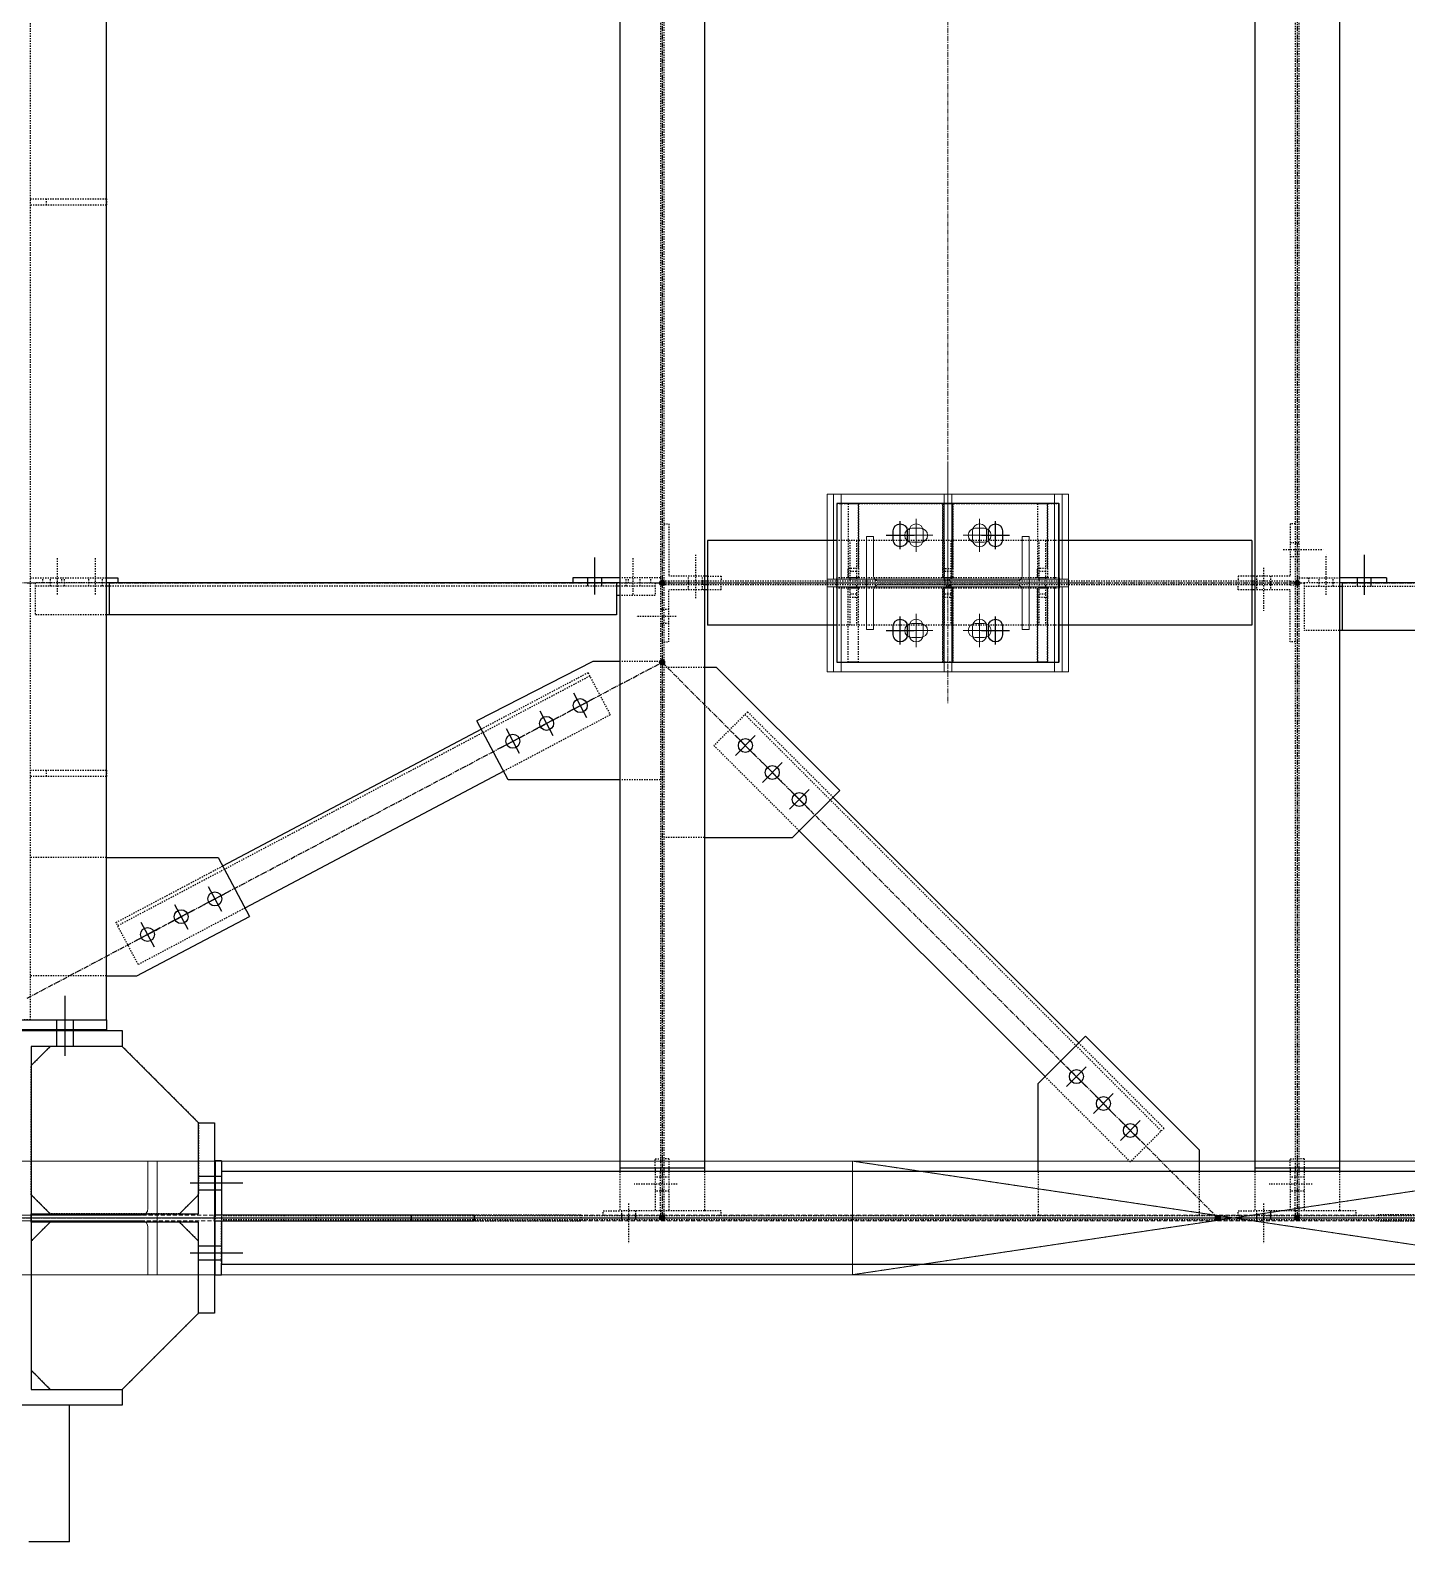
# Model space of a CAD drawing. Header units: millimetres. Extents: x -1319 to 21258, y 10038 to 27532.
# Drawn here: x 14232 to 16399, y 12972 to 15352 of the extents above; entities that cross this region are included whole.
import ezdxf

# ---------------------------------------------------------------- set-up
doc = ezdxf.new("R2010")
doc.units = ezdxf.units.MM
for name, pattern in [('CENTER', [12.7, 7.9375, -1.5875, 1.5875, -1.5875]), ('CENTER2', [1.125, 0.75, -0.125, 0.125, -0.125]), ('DXK_LINE_DOT2', [3.9198, 1.9599, -1.9599]), ('DXK_LINE_DOT5', [7.8785, 2.979, -0.9799, 0.9799, -0.9799, 0.9799, -0.9799]), ('HIDDEN', [9.525, 6.35, -3.175])]:
    doc.linetypes.add(name, pattern=pattern)
for name, color, linetype in [('1', 7, 'Continuous'), ('2', 7, 'Continuous'), ('4', 7, 'Continuous')]:
    doc.layers.add(name, color=color, linetype=linetype)
for name, color, linetype, lineweight in [('CEN', 1, 'CENTER', 9), ('CENETR LINE', 1, 'CENTER2', 9), ('handrail', 11, 'FENCELINE1', 9), ('HIDDEN', 3, 'HIDDEN', 9), ('MAIN OBJECT', 2, 'Continuous', 18), ('OBJECT', 2, 'Continuous', 18), ('STR25', 30, 'Continuous', 5)]:
    doc.layers.add(name, color=color, linetype=linetype, lineweight=lineweight)
doc.linetypes.add('FENCELINE1', pattern='A,0.25,-0.1,[133,ltypeshp.shx,S=0.1,R=0,X=-0.1,Y=0],-0.1,1', length=1.45)

# ---------------------------------------------------------------- blocks, each defined once
blk = doc.blocks.new('A$Cfeb8c868')
at = {"layer": '4', "linetype": 'Continuous'}
for points in [[(9500, -9004, -1), (9500, -8996, -1)], [(9500, -9004, -1), (9500, -8996, -1)], [(10500, -9004, -1), (10500, -8996, -1)], [(10500, -9004, -1), (10500, -8996, -1)], [(9500, -9129, -1), (9500, -9121, -1)], [(9500, -9129, -1), (9500, -9121, -1)], [(9500, -10004, -1), (9500, -9996, -1)], [(10375, -10004, -1), (10375, -9996, -1)], [(10500, -10004, -1), (10500, -9996, -1)]]:
    blk.add_hatch(color=4, dxfattribs=at).paths.add_polyline_path(points)
at = {"layer": '1', "color": 4, "linetype": 'DXK_LINE_DOT2'}
for p, q in [((8505, -3285.3), (8505, -9688)), ((8625, -8395), (8625, -7405)), ((9497.2, -7601.3), (9497.2, -9123.9)), ((10497.1, -7601.3), (10497.1, -9921.8)), ((10502.9, -7601.3), (10502.9, -9921.8)), ((9502.8, -7677.8), (9502.8, -9921.8)), ((8505, -8395), (8625, -8395)), ((8530, -8395), (8530, -8405)), ((8625, -8395), (8625, -8405)), ((8625, -8405), (8505, -8405)), ((8625, -9295), (8625, -8405)), ((9774.9, -8875), (9774.9, -9125)), ((9774.9, -8875), (10124.9, -8875)), ((9793, -8875), (9793, -8977)), ((9793, -8875), (9793, -8977)), ((9793, -8875), (9809, -8875)), ((9809, -8875), (9809, -8977)), ((9809, -8875), (9809, -8875)), ((9809, -8977), (9809, -8875)), ((9941.9, -8875), (9942, -8875)), ((9941.9, -8875), (9941.9, -8977.1)), ((9941.9, -8875), (9942, -8875)), ((9942, -8977.1), (9942, -8875)), ((9942, -8875), (9958, -8875)), ((9957.9, -8875), (9958, -8875)), ((9957.9, -8977.1), (9957.9, -8875)), ((9958, -8875), (9958, -8977.1)), ((10091, -8875), (10091, -8977)), ((10091, -8875), (10091, -8977)), ((10091, -8875), (10107, -8875)), ((10107, -8875), (10107, -8977)), ((10107, -8875), (10107, -8875)), ((10107, -8977), (10107, -8875)), ((10124.9, -8875), (10124.9, -9125)), ((9502.8, -8907.2), (9510.8, -8907.2)), ((9510.8, -8907.2), (9510.8, -8989.2)), ((10497.1, -8907.2), (10489.1, -8907.2)), ((10489.1, -8907.2), (10489.1, -8989.2)), ((10124.9, -8933.4), (9774.9, -8933.4)), ((9795.9, -8997.2), (9795.9, -8933.4)), ((9805.9, -8933.4), (9805.9, -8997.2)), ((9944.9, -8997.2), (9944.9, -8933.4)), ((9954.9, -8933.4), (9954.9, -8997.2)), ((10093.9, -8997.2), (10093.9, -8933.4)), ((10103.9, -8933.4), (10103.9, -8997.2)), ((10478, -8947.2), (10541, -8947.2)), ((10489.1, -8936.2), (10497.1, -8936.2)), ((10497.1, -8936.2), (10502.9, -8936.2)), ((8548, -9018), (8548, -8960)), ((8608, -9018), (8608, -8960)), ((9454.2, -9018), (9454.2, -8960)), ((9552.9, -9023.9), (9552.9, -8955.9)), ((10489.1, -8958.2), (10497.1, -8958.2)), ((10497.1, -8958.2), (10502.9, -8958.2)), ((10545.8, -9018.7), (10545.8, -8955.7)), ((8505, -8992), (8625, -8992)), ((8525, -9000), (8525, -8992)), ((8537, -9000), (8537, -8992)), ((8555, -9000), (8555, -8992)), ((8559, -9000), (8559, -8992)), ((8597, -9000), (8597, -8992)), ((8619, -9000), (8619, -8992)), ((9497.2, -8992), (9433.4, -8992)), ((9443.2, -9000), (9443.2, -8992)), ((9447.2, -9000), (9447.2, -8992)), ((9465.2, -9000), (9465.2, -8992)), ((9482.2, -9000), (9482.2, -8992)), ((9497.2, -8992), (9497.2, -9000)), ((9510.8, -8997.2), (9502.8, -8997.2)), ((9566.6, -8989.2), (9510.8, -8989.2)), ((9510.8, -8997.2), (9510.8, -9002.9)), ((9566.6, -8997.2), (9510.8, -8997.2)), ((9541.8, -8997.2), (9541.8, -8989.2)), ((9541.8, -9002.9), (9541.8, -8997.2)), ((9563.8, -8997.2), (9563.8, -8989.2)), ((9563.8, -9002.9), (9563.8, -8997.2)), ((9571.6, -8997.2), (9566.6, -8997.2)), ((9571.6, -8989.2), (9592.9, -8989.2)), ((10428.4, -8997.2), (9571.6, -8997.2)), ((9592.9, -8989.2), (9592.9, -8997.2)), ((9775, -9008), (9775, -8992)), ((9775, -9008), (9775, -8992)), ((9775, -8992), (9775, -8992)), ((10124.9, -8992), (9775, -8992)), ((9793, -8992), (9793, -8977)), ((9793, -8977), (9793, -8992)), ((9793, -8977), (9809, -8977)), ((9793, -8977), (9793, -8977)), ((9793, -8992), (9793, -8992)), ((9809, -8992), (9793, -8992)), ((9805.9, -8982.2), (9795.9, -8982.2)), ((9809, -8977), (9809, -8992)), ((9809, -8977), (9809, -8992)), ((9941.9, -8977.1), (9941.9, -8992.1)), ((9941.9, -8977.1), (9942, -8977.1)), ((9941.9, -8992.1), (9942, -8992.1)), ((9958, -8992.1), (9941.9, -8992.1)), ((9942, -8992.1), (9942, -8977.1)), ((9942, -8977.1), (9958, -8977.1)), ((9954.9, -8982.2), (9944.9, -8982.2)), ((9957.9, -8977.1), (9957.9, -8992.1)), ((9958, -8977.1), (9958, -8992.1)), ((10091, -8992), (10091, -8977)), ((10091, -8977), (10091, -8992)), ((10091, -8977), (10107, -8977)), ((10091, -8977), (10091, -8977)), ((10091, -8992), (10091, -8992)), ((10107, -8992), (10091, -8992)), ((10103.9, -8982.2), (10093.9, -8982.2)), ((10107, -8977), (10107, -8992)), ((10107, -8977), (10107, -8992)), ((10125, -9008), (10125, -8992)), ((10407.1, -8989.2), (10407.1, -8997.2)), ((10428.4, -8989.2), (10407.1, -8989.2)), ((10428.4, -8997.2), (10433.4, -8997.2)), ((10489.1, -8989.2), (10433.4, -8989.2)), ((10489.1, -8997.2), (10433.4, -8997.2)), ((10436.1, -8989.2), (10436.1, -8997.2)), ((10436.1, -8997.2), (10436.1, -9002.9)), ((10447.1, -8976.2), (10447.1, -9044.2)), ((10458.1, -8989.2), (10458.1, -8997.2)), ((10458.1, -8997.2), (10458.1, -9002.9)), ((10489.1, -8997.2), (10489.1, -9002.9)), ((10489.1, -8997.2), (10497.1, -8997.2)), ((10502.9, -8992), (10566.6, -8992)), ((10517.9, -8992), (10517.9, -9000)), ((10534.8, -9000), (10534.8, -8992)), ((10556.8, -9000), (10556.8, -8992)), ((10566.6, -8992), (10566.6, -9000)), ((8513, -9000), (8513, -9050)), ((8630, -9000), (8513, -9000)), ((8625, -9005), (8513, -9005)), ((8537, -9005), (8537, -9000)), ((8559, -9005), (8559, -9000)), ((8597, -9005), (8597, -9000)), ((8619, -9005), (8619, -9000)), ((9428.4, -9005), (8630, -9005)), ((9428.4, -9000), (9489.1, -9000)), ((9489.1, -9005), (9433.4, -9005)), ((9489.1, -9020), (9433.4, -9020)), ((9443.2, -9005), (9443.2, -9000)), ((9465.2, -9005), (9465.2, -9000)), ((9489.1, -9000), (9489.1, -9020)), ((9510.8, -9002.9), (9502.8, -9002.9)), ((9566.6, -9002.9), (9510.8, -9002.9)), ((9510.8, -9092.9), (9510.8, -9010.9)), ((9566.6, -9010.9), (9510.8, -9010.9)), ((9541.8, -9010.9), (9541.8, -9002.9)), ((9563.8, -9010.9), (9563.8, -9002.9)), ((9571.6, -9002.9), (9566.6, -9002.9)), ((10428.4, -9002.9), (9571.6, -9002.9)), ((9592.9, -9010.9), (9571.6, -9010.9)), ((9592.9, -9010.9), (9592.9, -9002.9)), ((9775, -9008), (9775, -9008)), ((10124.9, -9008), (9775, -9008)), ((9809, -9008), (9793, -9008)), ((9793, -9023), (9793, -9008)), ((9793, -9023), (9793, -9008)), ((9795.9, -9066.6), (9795.9, -9002.9)), ((9805.9, -9017.9), (9795.9, -9017.9)), ((9805.9, -9002.9), (9805.9, -9066.6)), ((9809, -9023), (9809, -9008)), ((9809, -9023), (9809, -9008)), ((9809, -9008), (9809, -9008)), ((9958, -9008), (9941.9, -9008)), ((9941.9, -9008), (9941.9, -9023)), ((9942, -9023), (9942, -9008)), ((9944.9, -9066.6), (9944.9, -9002.9)), ((9954.9, -9017.9), (9944.9, -9017.9)), ((9954.9, -9002.9), (9954.9, -9066.6)), ((9957.9, -9023), (9957.9, -9008)), ((9957.9, -9008), (9958, -9008)), ((9958, -9008), (9958, -9023)), ((10107, -9008), (10091, -9008)), ((10091, -9023), (10091, -9008)), ((10091, -9008), (10091, -9023)), ((10093.9, -9066.6), (10093.9, -9002.9)), ((10103.9, -9017.9), (10093.9, -9017.9)), ((10103.9, -9002.9), (10103.9, -9066.6)), ((10107, -9008), (10107, -9023)), ((10107, -9023), (10107, -9008)), ((10107, -9008), (10107, -9008)), ((10407.1, -9010.9), (10407.1, -9002.9)), ((10428.4, -9010.9), (10407.1, -9010.9)), ((10428.4, -9002.9), (10433.4, -9002.9)), ((10489.1, -9002.9), (10433.4, -9002.9)), ((10489.1, -9010.9), (10433.4, -9010.9)), ((10436.1, -9002.9), (10436.1, -9010.9)), ((10458.1, -9002.9), (10458.1, -9010.9)), ((10489.1, -9002.9), (10497.1, -9002.9)), ((10489.1, -9092.9), (10489.1, -9010.9)), ((10510.8, -9000), (10510.8, -9075)), ((10571.6, -9000), (10510.8, -9000)), ((10566.6, -9005.7), (10510.8, -9005.7)), ((10534.8, -9005.7), (10534.8, -9000)), ((10556.8, -9005.7), (10556.8, -9000)), ((11400, -9005.7), (10571.6, -9005.7)), ((9502.8, -9041.9), (9497.2, -9041.9)), ((9510.8, -9041.9), (9502.8, -9041.9)), ((9809, -9023), (9793, -9023)), ((9793, -9125), (9793, -9023)), ((9793, -9023), (9793, -9023)), ((9793, -9125), (9793, -9023)), ((9809, -9125), (9809, -9023)), ((9809, -9125), (9809, -9023)), ((9942, -9023), (9941.9, -9023)), ((9941.9, -9023), (9941.9, -9125)), ((9958, -9023), (9942, -9023)), ((9942, -9125), (9942, -9023)), ((9957.9, -9125), (9957.9, -9023)), ((9958, -9023), (9958, -9125)), ((10107, -9023), (10091, -9023)), ((10091, -9125), (10091, -9023)), ((10091, -9023), (10091, -9023)), ((10091, -9023), (10091, -9125)), ((10107, -9023), (10107, -9125)), ((10107, -9125), (10107, -9023)), ((8625, -9050), (8513, -9050)), ((9522, -9052.9), (9459, -9052.9)), ((9502.8, -9063.9), (9497.2, -9063.9)), ((9510.8, -9063.9), (9502.8, -9063.9)), ((10124.9, -9066.6), (9774.9, -9066.6)), ((9502.8, -9092.9), (9510.8, -9092.9)), ((10497.1, -9092.9), (10489.1, -9092.9)), ((10566.6, -9075), (10510.8, -9075)), ((9497.2, -9123.9), (9433.4, -9123.9)), ((9497.2, -9123.9), (9497.2, -9921.8)), ((9566.6, -9133), (9502.8, -9133)), ((9774.9, -9125), (10124.9, -9125)), ((9793, -9125), (9809, -9125)), ((9809, -9125), (9809, -9125)), ((9942, -9125), (9941.9, -9125)), ((9941.9, -9125), (9942, -9125)), ((9958, -9125), (9942, -9125)), ((9957.9, -9125), (9958, -9125)), ((10091, -9125), (10107, -9125)), ((10107, -9125), (10107, -9125)), ((9386.1, -9146.8), (8642.8, -9540)), ((9383.3, -9141.5), (9215.4, -9230.3)), ((9383.3, -9141.5), (9418.4, -9207.8)), ((9418.4, -9207.8), (9250.5, -9296.6)), ((9634.6, -9203.1), (9581.6, -9256.1)), ((10286.1, -9863), (9630.4, -9207.3)), ((9634.6, -9203.1), (9769, -9337.4)), ((9716, -9390.4), (9581.6, -9256.1)), ((8505, -9295), (8625, -9295)), ((8625, -9305), (8505, -9305)), ((8530, -9295), (8530, -9305)), ((8625, -9295), (8625, -9305)), ((8625, -9688), (8625, -9305)), ((9497.2, -9309.9), (9433.4, -9309.9)), ((9566.6, -9401.1), (9502.8, -9401.1)), ((8625, -9432.6), (8505, -9432.6)), ((8640, -9534.7), (8807.9, -9445.8)), ((8843, -9512.1), (8675.1, -9601)), ((8675.1, -9601), (8640, -9534.7)), ((8625, -9619), (8505, -9619)), ((8505, -9688), (8495, -9688)), ((8505, -9688), (8625, -9688)), ((8506.5, -9760), (8536.5, -9730)), ((8650, -9730), (8536.5, -9730)), ((8650, -9730), (8770, -9850)), ((10290.3, -9858.8), (10156, -9724.4)), ((8506.5, -9963.5), (8506.5, -9760)), ((10237.3, -9911.8), (10103, -9777.4)), ((8770, -9850), (8770, -9963.5)), ((10290.3, -9858.8), (10237.3, -9911.8)), ((8796, -9910), (8796, -10005)), ((9489.1, -9921.8), (9489.1, -9906.8)), ((9489.1, -9906.8), (9497.2, -9906.8)), ((9497.2, -9921.8), (9497.2, -9926.8)), ((9510.8, -9906.8), (9502.8, -9906.8)), ((9502.8, -9921.8), (9502.8, -9926.8)), ((9510.8, -9906.8), (9510.8, -9921.8)), ((10489.1, -9921.8), (10489.1, -9906.8)), ((10489.1, -9906.8), (10497.1, -9906.8)), ((10497.1, -9921.8), (10497.1, -9926.8)), ((10510.9, -9906.8), (10502.9, -9906.8)), ((10502.9, -9921.8), (10502.9, -9926.8)), ((10510.9, -9906.8), (10510.9, -9921.8)), ((8806, -9926.8), (8806, -10005)), ((9433.4, -9926.8), (9433.4, -9988.8)), ((9523.8, -9946.8), (9455.8, -9946.8)), ((9489.1, -9926.8), (9489.1, -9988.8)), ((9497.2, -9935.8), (9489.1, -9935.8)), ((9497.2, -9988.8), (9497.2, -9926.8)), ((9502.8, -9935.8), (9497.2, -9935.8)), ((9502.8, -9926.8), (9502.8, -9988.8)), ((9510.8, -9935.8), (9502.8, -9935.8)), ((9510.8, -9926.8), (9510.8, -9988.8)), ((9566.6, -9926.8), (9566.6, -9988.8)), ((10092.3, -9926.8), (10092.3, -9996.8)), ((10345.5, -9926.8), (10345.5, -9996.8)), ((10433.4, -9926.8), (10433.4, -9988.8)), ((10523.9, -9946.8), (10455.9, -9946.8)), ((10489.1, -9926.8), (10489.1, -9988.8)), ((10497.1, -9935.8), (10489.1, -9935.8)), ((10497.1, -9988.8), (10497.1, -9926.8)), ((10502.9, -9935.8), (10497.1, -9935.8)), ((10502.9, -9926.8), (10502.9, -9988.8)), ((10510.9, -9935.8), (10502.9, -9935.8)), ((10510.9, -9926.8), (10510.9, -9988.8)), ((10566.6, -9926.8), (10566.6, -9988.8)), ((8536.5, -9993.5), (8506.5, -9963.5)), ((8770, -9963.5), (8740, -9993.5)), ((9497.2, -9957.8), (9489.1, -9957.8)), ((9502.8, -9957.8), (9497.2, -9957.8)), ((9510.8, -9957.8), (9502.8, -9957.8)), ((10497.1, -9957.8), (10489.1, -9957.8)), ((10502.9, -9957.8), (10497.1, -9957.8)), ((10510.9, -9957.8), (10502.9, -9957.8)), ((8740, -9993.5), (8536.5, -9993.5)), ((8795, -10005), (8795, -9995)), ((8795, -9995), (9372.2, -9995)), ((11194, -9996.8), (8806, -9996.8)), ((8905.5, -10005), (8905.5, -9995)), ((8955.5, -9995), (8955.5, -10005)), ((9131.9, -10005), (9131.9, -9995)), ((9372.2, -9995), (9372.2, -10005)), ((9407.2, -9996.8), (9407.2, -9988.8)), ((9407.2, -9988.8), (9433.4, -9988.8)), ((9566.6, -9988.8), (9433.4, -9988.8)), ((9436.2, -9988.8), (9436.2, -9996.8)), ((9436.2, -9996.8), (9436.2, -10003.2)), ((9447.2, -9977.4), (9447.2, -10040.4)), ((9458.2, -9988.8), (9458.2, -9996.8)), ((9458.2, -9996.8), (9458.2, -10003.2)), ((9497.2, -9988.8), (9497.2, -9996.8)), ((9502.8, -9988.8), (9502.8, -9996.8)), ((9592.9, -9988.8), (9566.6, -9988.8)), ((9592.9, -9996.8), (9592.9, -9988.8)), ((10407.1, -9996.8), (10407.1, -9988.8)), ((10407.1, -9988.8), (10433.4, -9988.8)), ((10566.6, -9988.8), (10433.4, -9988.8)), ((10436.1, -9988.8), (10436.1, -9996.8)), ((10436.1, -9996.8), (10436.1, -10003.2)), ((10447.1, -9977.4), (10447.1, -10040.4)), ((10458.1, -9988.8), (10458.1, -9996.8)), ((10458.1, -9996.8), (10458.1, -10003.2)), ((10497.1, -9988.8), (10497.1, -9996.8)), ((10502.9, -9988.8), (10502.9, -9996.8)), ((10592.9, -9988.8), (10566.6, -9988.8)), ((10592.9, -9996.8), (10592.9, -9988.8)), ((11205, -9995), (10627.8, -9995)), ((10627.8, -9995), (10627.8, -10005)), ((8536.5, -10006.5), (8506.5, -10036.5)), ((8740, -10006.5), (8536.5, -10006.5)), ((8770, -10036.5), (8740, -10006.5)), ((9372.2, -10005), (8795, -10005)), ((11194, -10003.2), (8806, -10003.2)), ((8806, -10073.2), (8806, -10005)), ((11205, -10005), (10627.8, -10005)), ((8506.5, -10036.5), (8506.5, -10240)), ((8770, -10150), (8770, -10036.5)), ((8650, -10270), (8770, -10150)), ((8506.5, -10240), (8536.5, -10270)), ((8536.5, -10270), (8650, -10270)), ((8566.6, -10295), (8433.4, -10295))]:
    blk.add_line(p, q, dxfattribs=at)
at = {"layer": '2', "color": 4, "linetype": 'Continuous'}
for p, q in [((8625, -9688), (8625, -3285.3)), ((9433.4, -7672.8), (9433.4, -9926.8)), ((9566.6, -7672.8), (9566.6, -9926.8)), ((10433.4, -7685), (10433.4, -9926.8)), ((10566.6, -7672.8), (10566.6, -9926.8)), ((9774.9, -8875), (9774.9, -9125)), ((10124.9, -8875), (9774.9, -8875)), ((9793, -8875), (9793, -8875)), ((9793, -8875), (9793, -8875)), ((9793, -8875), (9793, -8875)), ((9793, -8875), (9809, -8875)), ((9793, -8875), (9793, -8875)), ((9809, -8875), (9809, -8875)), ((10091, -8875), (10091, -8875)), ((10091, -8875), (10091, -8875)), ((10091, -8875), (10091, -8875)), ((10091, -8875), (10107, -8875)), ((10091, -8875), (10091, -8875)), ((10107, -8875), (10107, -8875)), ((10124.9, -9125), (10124.9, -8875)), ((9852.9, -8925), (9896.9, -8925)), ((9863.9, -8918), (9864.8, -8913.8)), ((9863.9, -8932), (9863.9, -8918)), ((9864.8, -8913.8), (9867.1, -8910.2)), ((9867.1, -8910.2), (9870.7, -8907.9)), ((9870.7, -8907.9), (9874.9, -8907)), ((9874.9, -8947), (9874.9, -8903)), ((9874.9, -8907), (9874.9, -8907)), ((9874.9, -8907), (9879.1, -8907.9)), ((9879.1, -8907.9), (9882.7, -8910.2)), ((9882.7, -8910.2), (9885.1, -8913.8)), ((9885.1, -8913.8), (9885.9, -8918)), ((9885.9, -8918), (9885.9, -8932)), ((10002.9, -8925), (10046.9, -8925)), ((10013.9, -8918), (10014.8, -8913.8)), ((10013.9, -8932), (10013.9, -8918)), ((10014.8, -8913.8), (10017.1, -8910.3)), ((10017.1, -8910.3), (10020.7, -8907.9)), ((10020.7, -8907.9), (10024.9, -8907)), ((10024.9, -8947), (10024.9, -8903)), ((10024.9, -8907), (10024.9, -8907)), ((10024.9, -8907), (10029.1, -8907.9)), ((10029.1, -8907.9), (10032.7, -8910.3)), ((10032.7, -8910.3), (10035.1, -8913.8)), ((10035.1, -8913.8), (10035.9, -8918)), ((10035.9, -8918), (10035.9, -8932)), ((9571.6, -8933.4), (9571.6, -9066.6)), ((9774.9, -8933.4), (9571.6, -8933.4)), ((9864.8, -8936.2), (9863.9, -8932)), ((9867.1, -8939.8), (9864.8, -8936.2)), ((9870.7, -8942.2), (9867.1, -8939.8)), ((9874.9, -8943), (9870.7, -8942.2)), ((9879.1, -8942.2), (9874.9, -8943)), ((9874.9, -8943), (9874.9, -8943)), ((9882.7, -8939.8), (9879.1, -8942.2)), ((9885.1, -8936.2), (9882.7, -8939.8)), ((9885.9, -8932), (9885.1, -8936.2)), ((10014.8, -8936.2), (10013.9, -8932)), ((10017.1, -8939.8), (10014.8, -8936.2)), ((10020.7, -8942.2), (10017.1, -8939.8)), ((10024.9, -8943), (10020.7, -8942.2)), ((10029.1, -8942.2), (10024.9, -8943)), ((10024.9, -8943), (10024.9, -8943)), ((10032.7, -8939.8), (10029.1, -8942.2)), ((10035.1, -8936.2), (10032.7, -8939.8)), ((10035.9, -8932), (10035.1, -8936.2)), ((10428.4, -8933.4), (10124.9, -8933.4)), ((10428.4, -8933.4), (10428.4, -9066.6)), ((9394.2, -9018), (9394.2, -8960)), ((10605.8, -9018.7), (10605.8, -8955.7)), ((8625, -8992), (8643, -8992)), ((8643, -8992), (8643, -9000)), ((9433.4, -8992), (9359.2, -8992)), ((9359.2, -8992), (9359.2, -9000)), ((9383.2, -9000), (9383.2, -8992)), ((9405.2, -9000), (9405.2, -8992)), ((9571.6, -8989.2), (9566.6, -8989.2)), ((9571.6, -8997.2), (9566.6, -8997.2)), ((10124.9, -8992), (10125, -8992)), ((10125, -8992), (10125, -9008)), ((10433.4, -8989.2), (10428.4, -8989.2)), ((10433.4, -8997.2), (10428.4, -8997.2)), ((10640.9, -8992), (10566.6, -8992)), ((10594.8, -9000), (10594.8, -8992)), ((10616.8, -9000), (10616.8, -8992)), ((10640.9, -8992), (10640.9, -9000)), ((8630, -9000), (8625, -9000)), ((8630, -9005), (8625, -9005)), ((9428.4, -9000), (8630, -9000)), ((8630, -9050), (8630, -9000)), ((9383.2, -9005), (9383.2, -9000)), ((9405.2, -9005), (9405.2, -9000)), ((9428.4, -9000), (9428.4, -9050)), ((9433.4, -9000), (9428.4, -9000)), ((9433.4, -9005), (9428.4, -9005)), ((9433.4, -9020), (9428.4, -9020)), ((9571.6, -9002.9), (9566.6, -9002.9)), ((9571.6, -9010.9), (9566.6, -9010.9)), ((10125, -9008), (10124.9, -9008)), ((10433.4, -9002.9), (10428.4, -9002.9)), ((10433.4, -9010.9), (10428.4, -9010.9)), ((10571.6, -9000), (10566.6, -9000)), ((10571.6, -9005.7), (10566.6, -9005.7)), ((11400, -9000), (10571.6, -9000)), ((10571.6, -9075), (10571.6, -9000)), ((10594.8, -9005.7), (10594.8, -9000)), ((10616.8, -9005.7), (10616.8, -9000)), ((9428.4, -9050), (8625, -9050)), ((9774.9, -9066.6), (9571.6, -9066.6)), ((9863.9, -9068), (9864.7, -9063.8)), ((9863.9, -9082), (9863.9, -9068)), ((9864.7, -9063.8), (9867.1, -9060.2)), ((9867.1, -9060.2), (9870.7, -9057.9)), ((9870.7, -9057.9), (9874.9, -9057)), ((9874.9, -9097), (9874.9, -9053)), ((9874.9, -9057), (9874.9, -9057)), ((9874.9, -9057), (9879.1, -9057.9)), ((9879.1, -9057.9), (9882.7, -9060.2)), ((9882.7, -9060.2), (9885.1, -9063.8)), ((9885.1, -9063.8), (9885.9, -9068)), ((9885.9, -9068), (9885.9, -9082)), ((10013.9, -9068), (10014.7, -9063.8)), ((10013.9, -9082), (10013.9, -9068)), ((10014.7, -9063.8), (10017.1, -9060.3)), ((10017.1, -9060.3), (10020.7, -9057.9)), ((10020.7, -9057.9), (10024.9, -9057)), ((10024.9, -9097), (10024.9, -9053)), ((10024.9, -9057), (10024.9, -9057)), ((10024.9, -9057), (10029.1, -9057.9)), ((10029.1, -9057.9), (10032.7, -9060.3)), ((10032.7, -9060.3), (10035.1, -9063.8)), ((10035.1, -9063.8), (10035.9, -9068)), ((10035.9, -9068), (10035.9, -9082)), ((10428.4, -9066.6), (10124.9, -9066.6)), ((9852.9, -9075), (9896.9, -9075)), ((9864.7, -9086.2), (9863.9, -9082)), ((9867.1, -9089.8), (9864.7, -9086.2)), ((9870.7, -9092.2), (9867.1, -9089.8)), ((9874.9, -9093), (9870.7, -9092.2)), ((9879.1, -9092.2), (9874.9, -9093)), ((9874.9, -9093), (9874.9, -9093)), ((9882.7, -9089.8), (9879.1, -9092.2)), ((9885.1, -9086.2), (9882.7, -9089.8)), ((9885.9, -9082), (9885.1, -9086.2)), ((10002.9, -9075), (10046.9, -9075)), ((10014.7, -9086.2), (10013.9, -9082)), ((10017.1, -9089.8), (10014.7, -9086.2)), ((10020.7, -9092.2), (10017.1, -9089.8)), ((10024.9, -9093), (10020.7, -9092.2)), ((10029.1, -9092.2), (10024.9, -9093)), ((10024.9, -9093), (10024.9, -9093)), ((10032.7, -9089.8), (10029.1, -9092.2)), ((10035.1, -9086.2), (10032.7, -9089.8)), ((10035.9, -9082), (10035.1, -9086.2)), ((11405, -9075), (10566.6, -9075)), ((9390.8, -9123.9), (9208.4, -9217.1)), ((9433.4, -9123.9), (9390.8, -9123.9)), ((9585.8, -9133), (9566.6, -9133)), ((9779.6, -9326.8), (9585.8, -9133)), ((9774.9, -9125), (10124.9, -9125)), ((9809, -9125), (9793, -9125)), ((9793, -9125), (9793, -9125)), ((9793, -9125), (9793, -9125)), ((9793, -9125), (9793, -9125)), ((9793, -9125), (9793, -9125)), ((9809, -9125), (9809, -9125)), ((10107, -9125), (10091, -9125)), ((10091, -9125), (10091, -9125)), ((10091, -9125), (10091, -9125)), ((9351.6, -9203.5), (9390.5, -9182.9)), ((9381.4, -9212.6), (9360.8, -9173.7)), ((9298.6, -9231.5), (9337.5, -9211)), ((9328.3, -9240.7), (9307.8, -9201.8)), ((9215.4, -9230.3), (8807.9, -9445.8)), ((9257.5, -9309.9), (9208.4, -9217.1)), ((9275.3, -9268.7), (9254.7, -9229.9)), ((9245.6, -9259.6), (9284.5, -9239)), ((9646.7, -9271.7), (9615.5, -9240.5)), ((9646.7, -9240.5), (9615.5, -9271.7)), ((9689.1, -9314.1), (9658, -9283)), ((9689.1, -9283), (9658, -9314.1)), ((9250.5, -9296.6), (8843, -9512.1)), ((9433.4, -9309.9), (9257.5, -9309.9)), ((9731.5, -9356.5), (9700.4, -9325.4)), ((9731.5, -9325.4), (9700.4, -9356.5)), ((9705.3, -9401.1), (9779.6, -9326.8)), ((10156, -9724.4), (9769, -9337.4)), ((9566.6, -9401.1), (9705.3, -9401.1)), ((10103, -9777.4), (9716, -9390.4)), ((8625, -9432.6), (8800.9, -9432.6)), ((8800.9, -9432.6), (8850, -9525.4)), ((8815.2, -9487.3), (8776.3, -9507.9)), ((8785.4, -9478.1), (8806, -9517)), ((8762.1, -9515.3), (8723.2, -9535.9)), ((8732.4, -9506.2), (8753, -9545.1)), ((8709.1, -9543.4), (8670.2, -9564)), ((8673, -9619), (8850, -9525.4)), ((8679.4, -9534.2), (8699.9, -9573.1)), ((8625, -9619), (8673, -9619)), ((8560, -9745), (8560, -9650)), ((8560, -9745), (8560, -9650)), ((8560, -9745), (8560, -9650)), ((8560, -9745), (8560, -9650)), ((8560, -9745), (8560, -9650)), ((8560, -9745), (8560, -9650)), ((8560, -9745), (8560, -9650)), ((8560, -9745), (8560, -9650)), ((8560, -9745), (8560, -9650)), ((8560, -9745), (8560, -9650)), ((8375, -9688), (8625, -9688)), ((8547, -9704), (8547, -9688)), ((8547, -9704), (8547, -9688)), ((8547, -9704), (8547, -9688)), ((8547, -9704), (8547, -9688)), ((8547, -9704), (8547, -9688)), ((8547, -9704), (8547, -9688)), ((8547, -9704), (8547, -9688)), ((8547, -9704), (8547, -9688)), ((8547, -9704), (8547, -9688)), ((8547, -9704), (8547, -9688)), ((8573, -9704), (8573, -9688)), ((8573, -9704), (8573, -9688)), ((8573, -9704), (8573, -9688)), ((8573, -9704), (8573, -9688)), ((8573, -9704), (8573, -9688)), ((8573, -9704), (8573, -9688)), ((8573, -9704), (8573, -9688)), ((8573, -9704), (8573, -9688)), ((8573, -9704), (8573, -9688)), ((8573, -9704), (8573, -9688)), ((8625, -9688), (8625, -9704)), ((8350, -9705), (8650, -9705)), ((8625, -9704), (8375, -9704)), ((8547, -9730), (8547, -9705)), ((8547, -9730), (8547, -9705)), ((8547, -9730), (8547, -9705)), ((8547, -9730), (8547, -9705)), ((8547, -9730), (8547, -9705)), ((8547, -9730), (8547, -9705)), ((8547, -9730), (8547, -9705)), ((8547, -9730), (8547, -9705)), ((8547, -9730), (8547, -9705)), ((8547, -9730), (8547, -9705)), ((8573, -9730), (8573, -9705)), ((8573, -9730), (8573, -9705)), ((8573, -9730), (8573, -9705)), ((8573, -9730), (8573, -9705)), ((8573, -9730), (8573, -9705)), ((8573, -9730), (8573, -9705)), ((8573, -9730), (8573, -9705)), ((8573, -9730), (8573, -9705)), ((8573, -9730), (8573, -9705)), ((8573, -9730), (8573, -9705)), ((8650, -9705), (8650, -9730)), ((8650, -9730), (8506.5, -9730)), ((8506.5, -9730), (8506.5, -10270)), ((8536.5, -9730), (8506.5, -9760)), ((8650, -9730), (8770, -9850)), ((10092.3, -9788.1), (10166.6, -9713.8)), ((10166.6, -9713.8), (10345.5, -9892.7)), ((10136.9, -9761.9), (10168, -9793)), ((10136.9, -9793), (10168, -9761.9)), ((10092.3, -9926.8), (10092.3, -9788.1)), ((10179.3, -9804.3), (10210.4, -9835.4)), ((10179.3, -9835.4), (10210.4, -9804.3)), ((8770, -9850), (8795, -9850)), ((8770, -9993.5), (8770, -9850)), ((8795, -9850), (8795, -10150)), ((10221.7, -9846.7), (10252.9, -9877.9)), ((10221.7, -9877.9), (10252.9, -9846.7)), ((10345.5, -9892.7), (10345.5, -9926.8)), ((8796, -9910), (8796, -9995)), ((8806, -9910), (8796, -9910)), ((8806, -9910), (8806, -9926.8)), ((9566.6, -9921.8), (9433.4, -9921.8)), ((9489.1, -9921.8), (9489.1, -9926.8)), ((9497.2, -9921.8), (9497.2, -9926.8)), ((9502.8, -9921.8), (9502.8, -9926.8)), ((9510.8, -9921.8), (9510.8, -9926.8)), ((10566.6, -9921.8), (10433.4, -9921.8)), ((10489.1, -9921.8), (10489.1, -9926.8)), ((10497.1, -9921.8), (10497.1, -9926.8)), ((10502.9, -9921.8), (10502.9, -9926.8)), ((10510.9, -9921.8), (10510.9, -9926.8)), ((8757, -9945), (8840, -9945)), ((8757, -9945), (8840, -9945)), ((8770, -9934), (8795, -9934)), ((8770, -9934), (8795, -9934)), ((8796, -9934), (8806, -9934)), ((8796, -9934), (8806, -9934)), ((8806, -9926.8), (8806, -9995)), ((11194, -9926.8), (8806, -9926.8)), ((8536.5, -9993.5), (8506.5, -9963.5)), ((8770, -9963.5), (8740, -9993.5)), ((8770, -9956), (8795, -9956)), ((8770, -9956), (8795, -9956)), ((8796, -9956), (8806, -9956)), ((8796, -9956), (8806, -9956)), ((8506.5, -10006.5), (8506.5, -9993.5)), ((8506.5, -9993.5), (8770, -9993.5)), ((8795, -9995), (9104.6, -9995)), ((8795, -10005), (8795, -9995)), ((9104.6, -9995), (9204.1, -9995)), ((9104.6, -9995), (9104.6, -10005)), ((9204.1, -9995), (9204.1, -10005)), ((8770, -10006.5), (8506.5, -10006.5)), ((8536.5, -10006.5), (8506.5, -10036.5)), ((8770, -10036.5), (8740, -10006.5)), ((8770, -10150), (8770, -10006.5)), ((9104.6, -10005), (8795, -10005)), ((8796, -10090), (8796, -10005)), ((8806, -10005), (8806, -10073.2)), ((9204.1, -10005), (9104.6, -10005)), ((8770, -10044), (8795, -10044)), ((8770, -10044), (8795, -10044)), ((8796, -10044), (8806, -10044)), ((8796, -10044), (8806, -10044)), ((8757, -10055), (8840, -10055)), ((8757, -10055), (8840, -10055)), ((8770, -10066), (8795, -10066)), ((8770, -10066), (8795, -10066)), ((8796, -10066), (8806, -10066)), ((8796, -10066), (8806, -10066)), ((8806, -10090), (8796, -10090)), ((11194, -10073.2), (8806, -10073.2)), ((8806, -10090), (8806, -10073.2)), ((8650, -10270), (8770, -10150)), ((8795, -10150), (8770, -10150)), ((8506.5, -10240), (8536.5, -10270)), ((8506.5, -10270), (8650, -10270)), ((8650, -10270), (8650, -10295)), ((8650, -10295), (8350, -10295)), ((8566.6, -10510), (8566.6, -10295)), ((8566.6, -10510), (8502.9, -10510))]:
    blk.add_line(p, q, dxfattribs=at)
at = {"layer": '2', "color": 4, "linetype": 'DXK_LINE_DOT5'}
blk.add_line((-5632.2, -10000), (11949.3, -10000), dxfattribs=at)
at = {"layer": '2', "color": 4, "linetype": 'Continuous'}
for centre in [(9371.1, -9193.2), (9318.1, -9221.2), (9265, -9249.3), (9631.1, -9256.1), (9673.5, -9298.5), (9716, -9341), (8795.7, -9497.6), (8742.7, -9525.6), (8689.6, -9553.7), (10152.4, -9777.4), (10194.9, -9819.9), (10237.3, -9862.3)]:
    blk.add_circle(centre, 11, dxfattribs=at)
at = {"layer": '4', "color": 4, "linetype": 'CENTER'}
for p, q in [((9500, -7590), (9500, -10000)), ((10500, -7590), (10500, -10000)), ((8500, -9000), (8513, -9000)), ((8630, -9000), (9428.4, -9000)), ((9489.1, -9000), (9500, -9000)), ((9500, -9000), (10500, -9000)), ((10500, -9000), (10510.8, -9000)), ((10571.6, -9000), (11400, -9000)), ((8500, -9654), (9500, -9125)), ((9500, -9125), (10375, -10000)), ((8500, -10000), (11500, -10000))]:
    blk.add_line(p, q, dxfattribs=at)
at = {"layer": '4', "color": 4, "linetype": 'Continuous'}
for centre in [(9500, -9000), (9500, -9000), (10500, -9000), (10500, -9000), (9500, -9125), (9500, -9125), (9500, -10000), (10375, -10000), (10500, -10000)]:
    blk.add_circle(centre, 4, dxfattribs=at)
blk = doc.blocks.new('A$C8184bacf')
at = {"layer": 'CEN', "color": 1}
for p, q in [((9950, -4100, -2299610.9), (9950, -9000, -2299610.9)), ((9950, -8810.4, 448149755.6), (9950, -9189.6, 448149755.6)), ((9950, -8848.3, 448149755.6), (9950, -9151.7, 448149755.6)), ((9950, -9000, -2299610.9), (6050, -9000, -2299610.9)), ((9729.8, -9000, 448149755.6), (10170.2, -9000, 448149755.6)), ((9738.6, -9000, 448149755.6), (10161.4, -9000, 448149755.6)), ((11500, -10000, 448149755.6), (0, -10000, 448149755.6)), ((0, -10000, 448149755.6), (11500, -10000, 448149755.6)), ((200.3, -10000, 448149754.8), (11299.7, -10000, 448149754.8)), ((8735.7, -10000, 448149755.6), (8264.3, -10000, 448149755.6))]:
    blk.add_line(p, q, dxfattribs=at)
blk.add_circle((9950, -9000, 448149755.6), 5, dxfattribs=at)
at = {"layer": 'CENETR LINE', "color": 1}
for p, q in [((9900, -8951.1, 448149755.6), (9900, -8898.9, 448149755.6)), ((10000, -8951.1, 448149755.6), (10000, -8898.9, 448149755.6)), ((9873.9, -8925, 448149755.6), (9926.1, -8925, 448149755.6)), ((9880, -8925, 448149755.6), (9920, -8925, 448149755.6)), ((9900, -8905, 448149755.6), (9900, -8945, 448149755.6)), ((9973.9, -8925, 448149755.6), (10026.1, -8925, 448149755.6)), ((9980, -8925, 448149755.6), (10020, -8925, 448149755.6)), ((10000, -8905, 448149755.6), (10000, -8945, 448149755.6)), ((9900, -9101.1, 448149755.6), (9900, -9048.9, 448149755.6)), ((9900, -9055, 448149755.6), (9900, -9095, 448149755.6)), ((10000, -9101.1, 448149755.6), (10000, -9048.9, 448149755.6)), ((10000, -9055, 448149755.6), (10000, -9095, 448149755.6)), ((9873.9, -9075, 448149755.6), (9926.1, -9075, 448149755.6)), ((9880, -9075, 448149755.6), (9920, -9075, 448149755.6)), ((9973.9, -9075, 448149755.6), (10026.1, -9075, 448149755.6)), ((9980, -9075, 448149755.6), (10020, -9075, 448149755.6)), ((9800, -10089.4, 448149755.6), (9800, -9910.6, 448149755.6)), ((9800, -9910.6, 448149755.6), (11000, -9910.6, 448149755.6)), ((11000, -9910.6, 448149755.6), (9800, -10089.4, 448149755.6)), ((9800, -9910.6, 448149755.6), (11000, -10089.4, 448149755.6)), ((11000, -10089.4, 448149755.6), (9800, -10089.4, 448149755.6))]:
    blk.add_line(p, q, dxfattribs=at)
at = {"layer": 'handrail', "color": 1}
blk.add_line((0, -10000, 448149754.8), (11500, -10000, 448149754.8), dxfattribs=at)
at = {"layer": 'HIDDEN', "color": 1}
for p, q in [((204.7, -9995.6, 448149754.8), (11295.3, -9995.6, 448149754.8)), ((11295.3, -10004.4, 448149754.8), (204.7, -10004.4, 448149754.8))]:
    blk.add_line(p, q, dxfattribs=at)
at = {"layer": 'MAIN OBJECT', "color": 1}
for p, q in [((9775, -8875, 448149755.6), (10125, -8875, 448149755.6)), ((9775, -9125, 448149755.6), (9775, -8875, 448149755.6)), ((10125, -8875, 448149755.6), (10125, -9125, 448149755.6)), ((9907, -8914, 448149755.6), (9893, -8914, 448149755.6)), ((10007, -8914, 448149755.6), (9993, -8914, 448149755.6)), ((9822, -9073.2, 448149755.6), (9822, -8926.8, 448149755.6)), ((9822, -8926.8, 448149755.6), (9832.9, -8926.8, 448149755.6)), ((9832.9, -8926.8, 448149755.6), (9832.9, -8988.8, 448149755.6)), ((9893, -8936, 448149755.6), (9907, -8936, 448149755.6)), ((9993, -8936, 448149755.6), (10007, -8936, 448149755.6)), ((10067.1, -8988.8, 448149755.6), (10067.1, -8926.8, 448149755.6)), ((10067.1, -8926.8, 448149755.6), (10078, -8926.8, 448149755.6)), ((10078, -8926.8, 448149755.6), (10078, -9073.2, 448149755.6)), ((9840.9, -8996.8, 448149755.6), (10059.1, -8996.8, 448149755.6)), ((9832.9, -9011.1, 448149755.6), (9832.9, -9073.2, 448149755.6)), ((10059.1, -9003.1, 448149755.6), (9840.9, -9003.1, 448149755.6)), ((10067.1, -9073.2, 448149755.6), (10067.1, -9011.1, 448149755.6)), ((9907, -9064, 448149755.6), (9893, -9064, 448149755.6)), ((10007, -9064, 448149755.6), (9993, -9064, 448149755.6)), ((9832.9, -9073.2, 448149755.6), (9822, -9073.2, 448149755.6)), ((9832.9, -9073.2, 448149755.6), (9832.9, -9073.2, 448149755.6)), ((9893, -9086, 448149755.6), (9907, -9086, 448149755.6)), ((9993, -9086, 448149755.6), (10007, -9086, 448149755.6)), ((10078, -9073.2, 448149755.6), (10067.1, -9073.2, 448149755.6)), ((10125, -9125, 448149755.6), (9775, -9125, 448149755.6)), ((204.7, -9910.6, 448149754.8), (11295.3, -9910.6, 448149754.8)), ((8690.4, -9985.4, 448149755.6), (8690.4, -9910.6, 448149755.6)), ((8690.4, -9910.6, 448149755.6), (8704.7, -9910.6, 448149755.6)), ((8704.7, -9910.6, 448149755.6), (8704.7, -10089.4, 448149755.6)), ((8319.8, -9995.6, 448149755.6), (8680.2, -9995.6, 448149755.6)), ((8680.2, -10004.4, 448149755.6), (8319.8, -10004.4, 448149755.6)), ((8690.4, -10089.4, 448149755.6), (8690.4, -10014.6, 448149755.6)), ((11295.3, -10089.4, 448149754.8), (204.7, -10089.4, 448149754.8)), ((8704.7, -10089.4, 448149755.6), (8690.4, -10089.4, 448149755.6))]:
    blk.add_line(p, q, dxfattribs=at)
for centre, radius, start, end in [((9893, -8925, 448149755.6), 11, 90, 270), ((9907, -8925, 448149755.6), 11, 270, 90), ((9993, -8925, 448149755.6), 11, 90, 270), ((10007, -8925, 448149755.6), 11, 270, 90), ((9840.9, -8988.8, 448149755.6), 8, 180, 270), ((10059.1, -8988.8, 448149755.6), 8, 270, 360), ((9840.9, -9011.1, 448149755.6), 8, 90, 180), ((10059.1, -9011.1, 448149755.6), 8, 0, 90), ((9893, -9075, 448149755.6), 11, 90, 270), ((9907, -9075, 448149755.6), 11, 270, 90), ((9993, -9075, 448149755.6), 11, 90, 270), ((10007, -9075, 448149755.6), 11, 270, 90), ((8680.2, -9985.4, 448149755.6), 10.2, 270, 0), ((8680.2, -10014.6, 448149755.6), 10.2, 0, 90)]:
    blk.add_arc(centre, radius, start, end, dxfattribs=at)
at = {"layer": 'OBJECT', "color": 1}
blk.add_line((10067.1, -9073.2, 448149755.6), (10067.1, -9073.2, 448149755.6), dxfattribs=at)
at = {"layer": 'STR25', "color": 1}
for p, q in [((9760, -8860, 448149755.6), (10140, -8860, 448149755.6)), ((9760, -9140, 448149755.6), (9760, -8860, 448149755.6)), ((9782, -8860, 448149755.6), (9770, -8860, 448149755.6)), ((9770, -8860, 448149755.6), (9770, -8994, 448149755.6)), ((9782, -8994, 448149755.6), (9782, -8860, 448149755.6)), ((9956, -8860, -2299610.9), (9944, -8860, -2299610.9)), ((9944, -8860, -2299610.9), (9944, -8994, -2299610.9)), ((9956, -8994, -2299610.9), (9956, -8860, -2299610.9)), ((10118, -8994, 448149755.6), (10118, -8860, 448149755.6)), ((10118, -8860, 448149755.6), (10130, -8860, 448149755.6)), ((10130, -8860, 448149755.6), (10130, -8994, 448149755.6)), ((10140, -8860, 448149755.6), (10140, -9140, 448149755.6)), ((9889, -8918, 448149755.6), (9889, -8932, 448149755.6)), ((9911, -8932, 448149755.6), (9911, -8918, 448149755.6)), ((9989, -8918, 448149755.6), (9989, -8932, 448149755.6)), ((10011, -8932, 448149755.6), (10011, -8918, 448149755.6)), ((9760, -8994, -2299610.9), (9760, -9006, -2299610.9)), ((10140, -8994, -2299610.9), (9760, -8994, -2299610.9)), ((9770, -8994, 448149755.6), (9782, -8994, 448149755.6)), ((9944, -8994, -2299610.9), (9956, -8994, -2299610.9)), ((10130, -8994, 448149755.6), (10118, -8994, 448149755.6)), ((10140, -9006, -2299610.9), (10140, -8994, -2299610.9)), ((9760, -9006, -2299610.9), (10140, -9006, -2299610.9)), ((9770, -9006, 448149755.6), (9782, -9006, 448149755.6)), ((9770, -9140, 448149755.6), (9770, -9006, 448149755.6)), ((9782, -9006, 448149755.6), (9782, -9140, 448149755.6)), ((9944, -9006, -2299610.9), (9956, -9006, -2299610.9)), ((9944, -9140, -2299610.9), (9944, -9006, -2299610.9)), ((9956, -9006, -2299610.9), (9956, -9140, -2299610.9)), ((10130, -9006, 448149755.6), (10118, -9006, 448149755.6)), ((10118, -9006, 448149755.6), (10118, -9140, 448149755.6)), ((10130, -9140, 448149755.6), (10130, -9006, 448149755.6)), ((9889, -9068, 448149755.6), (9889, -9082, 448149755.6)), ((9911, -9082, 448149755.6), (9911, -9068, 448149755.6)), ((9989, -9068, 448149755.6), (9989, -9082, 448149755.6)), ((10011, -9082, 448149755.6), (10011, -9068, 448149755.6)), ((10140, -9140, 448149755.6), (9760, -9140, 448149755.6)), ((9782, -9140, 448149755.6), (9770, -9140, 448149755.6)), ((9956, -9140, -2299610.9), (9944, -9140, -2299610.9)), ((10118, -9140, 448149755.6), (10130, -9140, 448149755.6))]:
    blk.add_line(p, q, dxfattribs=at)
for centre, start, end in [((9900, -8918, 448149755.6), 0, 180), ((10000, -8918, 448149755.6), 0, 180), ((9900, -8932, 448149755.6), 180, 0), ((10000, -8932, 448149755.6), 180, 0), ((9900, -9068, 448149755.6), 0, 180), ((10000, -9068, 448149755.6), 0, 180), ((9900, -9082, 448149755.6), 180, 0), ((10000, -9082, 448149755.6), 180, 0)]:
    blk.add_arc(centre, 11, start, end, dxfattribs=at)

msp = doc.modelspace()

# ---------------------------------------------------------------- block references
for name in ['A$C8184bacf', 'A$Cfeb8c868']:
    msp.add_blockref(name, (5726.8, 23482))

doc.saveas('drawing.dxf')
